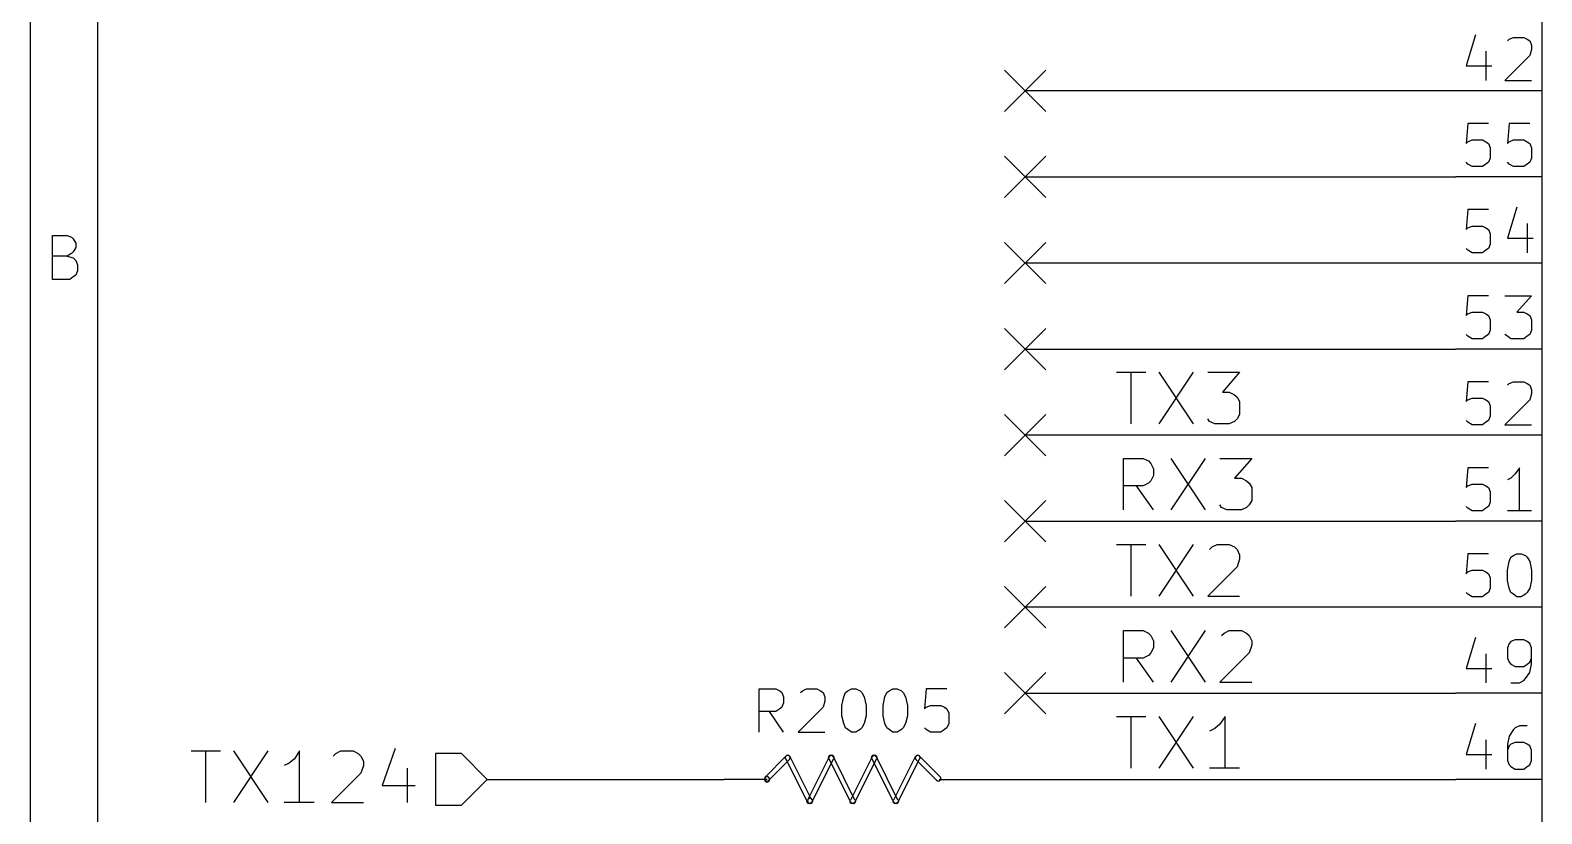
# Model space of a CAD drawing. Extents: x 10 to 287, y -200 to -10.
# Drawn here: x 10.01 to 54.61, y -101.35 to -78.22 of the extents above; entities that cross this region are included whole.
import ezdxf

# ---------------------------------------------------------------- set-up
doc = ezdxf.new("R2010")
doc.units = 0
doc.header["$MEASUREMENT"] = 0
doc.layers.add('BLACK', color=7, linetype='CONTINUOUS')

msp = doc.modelspace()

# ---------------------------------------------------------------- linework, layer by layer
at = {"layer": 'Black'}
for p, q in [((42.0624, -88.3158), (42.926, -88.3158)), ((42.4942, -89.8398), (42.4942, -88.3158)), ((43.307, -88.3158), (44.323, -89.8398)), ((44.323, -88.3158), (43.307, -89.8398)), ((44.7548, -88.3158), (45.6946, -88.3158)), ((45.6946, -88.3158), (45.1866, -88.9)), ((45.1866, -88.9), (45.3898, -88.9)), ((45.3898, -88.9), (45.5422, -88.9762)), ((45.5422, -88.9762), (45.6184, -89.0524)), ((45.6184, -89.0524), (45.6946, -89.1794)), ((45.6946, -89.1794), (45.6946, -89.5604)), ((45.6946, -89.5604), (45.6184, -89.6874)), ((44.8056, -89.7636), (44.7548, -89.6874)), ((44.958, -89.8398), (44.8056, -89.7636)), ((45.3898, -89.8398), (44.958, -89.8398)), ((45.5422, -89.7636), (45.3898, -89.8398)), ((45.6184, -89.6874), (45.5422, -89.7636)), ((42.2656, -92.3798), (42.2656, -90.8558)), ((42.2656, -90.8558), (42.8498, -90.8558)), ((42.8498, -90.8558), (43.0022, -90.932)), ((43.0022, -90.932), (43.0784, -91.0082)), ((43.6626, -90.8558), (44.6786, -92.3798)), ((44.6786, -90.8558), (43.6626, -92.3798)), ((45.1104, -90.8558), (46.0502, -90.8558)), ((46.0502, -90.8558), (45.5422, -91.44)), ((43.0784, -91.0082), (43.1546, -91.1606)), ((43.1546, -91.3638), (43.0784, -91.5162)), ((43.1546, -91.1606), (43.1546, -91.3638)), ((42.8498, -91.6686), (42.2656, -91.6686)), ((43.1546, -92.3798), (42.6466, -91.6686)), ((43.0022, -91.5924), (42.8498, -91.6686)), ((43.0784, -91.5162), (43.0022, -91.5924)), ((45.5422, -91.44), (45.7454, -91.44)), ((45.7454, -91.44), (45.8978, -91.5162)), ((45.8978, -91.5162), (45.974, -91.5924)), ((45.974, -91.5924), (46.0502, -91.7194)), ((46.0502, -91.7194), (46.0502, -92.1004)), ((45.1612, -92.3036), (45.1104, -92.2274)), ((45.3136, -92.3798), (45.1612, -92.3036)), ((45.8978, -92.3036), (45.7454, -92.3798)), ((45.974, -92.2274), (45.8978, -92.3036)), ((46.0502, -92.1004), (45.974, -92.2274)), ((45.7454, -92.3798), (45.3136, -92.3798)), ((42.0624, -93.3958), (42.926, -93.3958)), ((42.4942, -94.9198), (42.4942, -93.3958)), ((43.307, -93.3958), (44.323, -94.9198)), ((44.323, -93.3958), (43.307, -94.9198)), ((44.8056, -93.5482), (44.8818, -93.472)), ((44.8818, -93.472), (45.0342, -93.3958)), ((45.0342, -93.3958), (45.3898, -93.3958)), ((45.3898, -93.3958), (45.5422, -93.472)), ((45.5422, -93.472), (45.6184, -93.5482)), ((45.6184, -93.5482), (45.6946, -93.7006)), ((45.6184, -94.0562), (44.7548, -94.9198)), ((45.6946, -93.8276), (45.6184, -94.0562)), ((45.6946, -93.7006), (45.6946, -93.8276)), ((44.7548, -94.9198), (45.6946, -94.9198)), ((42.2656, -97.4598), (42.2656, -95.9358)), ((42.2656, -95.9358), (42.8498, -95.9358)), ((42.8498, -95.9358), (43.0022, -96.012)), ((43.0022, -96.012), (43.0784, -96.0882)), ((43.0784, -96.0882), (43.1546, -96.2406)), ((43.1546, -96.2406), (43.1546, -96.4438)), ((43.6626, -95.9358), (44.6786, -97.4598)), ((44.6786, -95.9358), (43.6626, -97.4598)), ((45.1612, -96.0882), (45.2374, -96.012)), ((45.2374, -96.012), (45.3898, -95.9358)), ((45.3898, -95.9358), (45.7454, -95.9358)), ((45.7454, -95.9358), (45.8978, -96.012)), ((45.8978, -96.012), (45.974, -96.0882)), ((45.974, -96.0882), (46.0502, -96.2406)), ((46.0502, -96.2406), (46.0502, -96.3676)), ((42.8498, -96.7486), (42.2656, -96.7486)), ((43.1546, -97.4598), (42.6466, -96.7486)), ((43.0022, -96.6724), (42.8498, -96.7486)), ((43.0784, -96.5962), (43.0022, -96.6724)), ((43.1546, -96.4438), (43.0784, -96.5962)), ((45.974, -96.5962), (45.1104, -97.4598)), ((46.0502, -96.3676), (45.974, -96.5962)), ((45.1104, -97.4598), (46.0502, -97.4598)), ((42.0624, -98.4758), (42.926, -98.4758)), ((42.4942, -99.9998), (42.4942, -98.4758)), ((43.307, -98.4758), (44.323, -99.9998)), ((44.323, -98.4758), (43.307, -99.9998)), ((45.2628, -98.4758), (45.1104, -98.7044)), ((45.2628, -99.9998), (45.2628, -98.4758)), ((44.958, -98.8314), (44.8056, -98.9076)), ((45.1104, -98.7044), (44.958, -98.8314)), ((45.6946, -99.9998), (44.8056, -99.9998))]:
    msp.add_line(p, q, dxfattribs=at)
at = {"layer": 'Blue 2'}
for p, q in [((38.7604, -79.4004), (39.9796, -80.6196)), ((39.9796, -79.4004), (38.7604, -80.6196)), ((38.7604, -81.9404), (39.9796, -83.1596)), ((39.9796, -81.9404), (38.7604, -83.1596)), ((38.7604, -84.4804), (39.9796, -85.6996)), ((39.9796, -84.4804), (38.7604, -85.6996)), ((38.7604, -87.0204), (39.9796, -88.2396)), ((39.9796, -87.0204), (38.7604, -88.2396)), ((38.7604, -89.5604), (39.9796, -90.7796)), ((39.9796, -89.5604), (38.7604, -90.7796)), ((38.7604, -92.1004), (39.9796, -93.3196)), ((39.9796, -92.1004), (38.7604, -93.3196)), ((38.7604, -94.6404), (39.9796, -95.8596)), ((39.9796, -94.6404), (38.7604, -95.8596)), ((38.7604, -97.1804), (39.9796, -98.3996)), ((39.9796, -97.1804), (38.7604, -98.3996))]:
    msp.add_line(p, q, dxfattribs=at)
at = {"layer": 'Brown 2'}
for p, q in [((20.7772, -99.4156), (20.3962, -100.508)), ((14.7574, -99.4918), (15.621, -99.4918)), ((15.1892, -101.016), (15.1892, -99.4918)), ((16.002, -99.4918), (17.018, -101.016)), ((17.018, -99.4918), (16.002, -101.016)), ((17.653, -99.8474), (17.5006, -99.9236)), ((17.8054, -99.7204), (17.653, -99.8474)), ((17.9578, -99.4918), (17.8054, -99.7204)), ((17.9578, -101.016), (17.9578, -99.4918)), ((18.9484, -99.6442), (19.0246, -99.568)), ((19.0246, -99.568), (19.177, -99.4918)), ((19.177, -99.4918), (19.5326, -99.4918)), ((19.5326, -99.4918), (19.685, -99.568)), ((19.685, -99.568), (19.7612, -99.6442)), ((19.7612, -99.6442), (19.8374, -99.7966)), ((19.8374, -99.7966), (19.8374, -99.9236)), ((22.733, -99.568), (21.971, -99.568)), ((21.971, -99.568), (21.971, -101.092)), ((23.495, -100.33), (22.733, -99.568)), ((19.7612, -100.152), (18.8976, -101.016)), ((19.8374, -99.9236), (19.7612, -100.152)), ((21.1328, -99.9998), (21.1328, -101.016)), ((22.733, -101.092), (23.495, -100.33)), ((20.3962, -100.508), (21.3614, -100.508)), ((18.3896, -101.016), (17.5006, -101.016)), ((18.8976, -101.016), (19.8374, -101.016)), ((21.971, -101.092), (22.733, -101.092))]:
    msp.add_line(p, q, dxfattribs=at)
at = {"layer": 'Cyan 2'}
for p, q in [((31.5214, -98.933), (31.5214, -97.663)), ((31.5214, -97.663), (32.004, -97.663)), ((32.004, -97.663), (32.131, -97.7138)), ((32.7914, -97.7138), (32.9184, -97.663)), ((32.9184, -97.663), (33.2232, -97.663)), ((33.2232, -97.663), (33.3248, -97.7138)), ((34.1376, -97.7138), (34.2392, -97.663)), ((34.2392, -97.663), (34.3662, -97.663)), ((34.3662, -97.663), (34.4932, -97.7138)), ((35.3568, -97.7138), (35.4584, -97.663)), ((35.4584, -97.663), (35.5854, -97.663)), ((35.5854, -97.663), (35.7124, -97.7138)), ((36.449, -97.663), (36.3982, -98.2472)), ((37.0586, -97.663), (36.449, -97.663)), ((32.131, -97.7138), (32.1818, -97.7646)), ((32.1818, -97.7646), (32.2326, -97.8916)), ((32.2326, -98.0694), (32.1818, -98.1964)), ((32.2326, -97.8916), (32.2326, -98.0694)), ((32.7406, -97.7646), (32.7914, -97.7138)), ((33.3248, -97.7138), (33.401, -97.7646)), ((33.401, -97.7646), (33.4518, -97.8916)), ((33.4518, -98.0186), (33.401, -98.1964)), ((33.4518, -97.8916), (33.4518, -98.0186)), ((33.9598, -98.1456), (34.0106, -97.8916)), ((34.0106, -97.8916), (34.0614, -97.7646)), ((34.0614, -97.7646), (34.1376, -97.7138)), ((34.4932, -97.7138), (34.544, -97.7646)), ((34.544, -97.7646), (34.6202, -97.8916)), ((34.6202, -97.8916), (34.671, -98.1456)), ((35.179, -98.1456), (35.2298, -97.8916)), ((35.2298, -97.8916), (35.2806, -97.7646)), ((35.2806, -97.7646), (35.3568, -97.7138)), ((35.7124, -97.7138), (35.7632, -97.7646)), ((35.7632, -97.7646), (35.8394, -97.8916)), ((35.8394, -97.8916), (35.8902, -98.1456)), ((32.004, -98.3234), (31.5214, -98.3234)), ((32.2326, -98.933), (31.8262, -98.3234)), ((32.131, -98.2472), (32.004, -98.3234)), ((32.1818, -98.1964), (32.131, -98.2472)), ((33.401, -98.1964), (32.6644, -98.933)), ((33.9598, -98.4504), (33.9598, -98.1456)), ((34.0106, -98.679), (33.9598, -98.4504)), ((34.671, -98.4504), (34.6202, -98.679)), ((34.671, -98.1456), (34.671, -98.4504)), ((35.179, -98.4504), (35.179, -98.1456)), ((35.2298, -98.679), (35.179, -98.4504)), ((35.8902, -98.4504), (35.8394, -98.679)), ((35.8902, -98.1456), (35.8902, -98.4504)), ((36.3982, -98.2472), (36.449, -98.1964)), ((36.449, -98.1964), (36.576, -98.1456)), ((36.576, -98.1456), (36.8808, -98.1456)), ((36.8808, -98.1456), (36.9824, -98.1964)), ((36.9824, -98.1964), (37.0586, -98.2472)), ((37.0586, -98.2472), (37.1094, -98.3742)), ((37.1094, -98.3742), (37.1094, -98.679)), ((32.6644, -98.933), (33.4518, -98.933)), ((34.0614, -98.806), (34.0106, -98.679)), ((34.1376, -98.8568), (34.0614, -98.806)), ((34.2392, -98.933), (34.1376, -98.8568)), ((34.3662, -98.933), (34.2392, -98.933)), ((34.4932, -98.8568), (34.3662, -98.933)), ((34.544, -98.806), (34.4932, -98.8568)), ((34.6202, -98.679), (34.544, -98.806)), ((35.2806, -98.806), (35.2298, -98.679)), ((35.3568, -98.8568), (35.2806, -98.806)), ((35.4584, -98.933), (35.3568, -98.8568)), ((35.5854, -98.933), (35.4584, -98.933)), ((35.7124, -98.8568), (35.5854, -98.933)), ((35.7632, -98.806), (35.7124, -98.8568)), ((35.8394, -98.679), (35.7632, -98.806)), ((36.449, -98.8568), (36.3982, -98.806)), ((36.576, -98.933), (36.449, -98.8568)), ((36.8808, -98.933), (36.576, -98.933)), ((36.9824, -98.8568), (36.8808, -98.933)), ((37.0586, -98.806), (36.9824, -98.8568)), ((37.1094, -98.679), (37.0586, -98.806))]:
    msp.add_line(p, q, dxfattribs=at)
at = {"layer": 'Green 2'}
for p, q in [((52.07, -80.01), (39.37, -80.01)), ((39.37, -82.55), (52.07, -82.55)), ((52.07, -85.09), (39.37, -85.09)), ((39.37, -87.63), (52.07, -87.63)), ((52.07, -90.17), (39.37, -90.17)), ((39.37, -92.71), (52.07, -92.71)), ((52.07, -95.25), (39.37, -95.25)), ((39.37, -97.79), (52.07, -97.79)), ((23.495, -100.33), (30.48, -100.33)), ((38.1, -100.33), (52.07, -100.33))]:
    msp.add_line(p, q, dxfattribs=at)
at = {"layer": 'Red 2'}
for p, q in [((10.0076, -10.0076), (10.0076, -200)), ((11.9888, -11.9888), (11.9888, -198.018)), ((54.61, -40.64), (54.61, -139.7)), ((52.6542, -78.359), (52.3748, -79.2734)), ((53.594, -78.5368), (53.6448, -78.486)), ((53.6448, -78.486), (53.7718, -78.4352)), ((53.7718, -78.4352), (54.0766, -78.4352)), ((54.0766, -78.4352), (54.1782, -78.486)), ((54.1782, -78.486), (54.2544, -78.5368)), ((52.959, -78.8416), (52.959, -79.7052)), ((54.2544, -78.5368), (54.3052, -78.6638)), ((54.3052, -78.7908), (54.2544, -78.9686)), ((54.3052, -78.6638), (54.3052, -78.7908)), ((52.3748, -79.2734), (53.1368, -79.2734)), ((54.2544, -78.9686), (53.5178, -79.7052)), ((53.5178, -79.7052), (54.3052, -79.7052)), ((54.61, -80.01), (52.07, -80.01)), ((52.4256, -80.9752), (52.3748, -81.5594)), ((53.0352, -80.9752), (52.4256, -80.9752)), ((53.6448, -80.9752), (53.594, -81.5594)), ((54.2544, -80.9752), (53.6448, -80.9752)), ((52.3748, -81.5594), (52.4256, -81.5086)), ((52.4256, -81.5086), (52.5526, -81.4578)), ((52.5526, -81.4578), (52.8574, -81.4578)), ((52.8574, -81.4578), (52.959, -81.5086)), ((52.959, -81.5086), (53.0352, -81.5594)), ((53.0352, -81.5594), (53.086, -81.6864)), ((53.594, -81.5594), (53.6448, -81.5086)), ((53.6448, -81.5086), (53.7718, -81.4578)), ((53.7718, -81.4578), (54.0766, -81.4578)), ((54.0766, -81.4578), (54.1782, -81.5086)), ((54.1782, -81.5086), (54.2544, -81.5594)), ((54.2544, -81.5594), (54.3052, -81.6864)), ((53.086, -81.9912), (53.0352, -82.1182)), ((53.086, -81.6864), (53.086, -81.9912)), ((54.3052, -81.9912), (54.2544, -82.1182)), ((54.3052, -81.6864), (54.3052, -81.9912)), ((52.4256, -82.169), (52.3748, -82.1182)), ((52.5526, -82.2452), (52.4256, -82.169)), ((52.8574, -82.2452), (52.5526, -82.2452)), ((52.959, -82.169), (52.8574, -82.2452)), ((53.0352, -82.1182), (52.959, -82.169)), ((53.6448, -82.169), (53.594, -82.1182)), ((53.7718, -82.2452), (53.6448, -82.169)), ((54.0766, -82.2452), (53.7718, -82.2452)), ((54.1782, -82.169), (54.0766, -82.2452)), ((54.2544, -82.1182), (54.1782, -82.169)), ((54.61, -82.55), (52.07, -82.55)), ((52.4256, -83.5152), (52.3748, -84.0994)), ((53.0352, -83.5152), (52.4256, -83.5152)), ((53.8734, -83.439), (53.594, -84.3534)), ((10.668, -85.5726), (10.668, -84.2772)), ((10.668, -84.2772), (11.0998, -84.2772)), ((11.0998, -84.2772), (11.2268, -84.328)), ((52.3748, -84.0994), (52.4256, -84.0486)), ((52.4256, -84.0486), (52.5526, -83.9978)), ((52.5526, -83.9978), (52.8574, -83.9978)), ((52.8574, -83.9978), (52.959, -84.0486)), ((52.959, -84.0486), (53.0352, -84.0994)), ((53.0352, -84.0994), (53.086, -84.2264)), ((53.086, -84.2264), (53.086, -84.5312)), ((54.1782, -83.9216), (54.1782, -84.7852)), ((11.2268, -84.328), (11.2776, -84.3788)), ((11.2776, -84.3788), (11.3538, -84.5058)), ((11.3538, -84.6328), (11.2776, -84.7598)), ((11.3538, -84.5058), (11.3538, -84.6328)), ((52.4256, -84.709), (52.3748, -84.6582)), ((52.5526, -84.7852), (52.4256, -84.709)), ((52.959, -84.709), (52.8574, -84.7852)), ((53.0352, -84.6582), (52.959, -84.709)), ((53.086, -84.5312), (53.0352, -84.6582)), ((53.594, -84.3534), (54.356, -84.3534)), ((11.0998, -84.8868), (10.668, -84.8868)), ((11.2268, -84.8106), (11.0998, -84.8868)), ((11.0998, -84.8868), (11.2776, -84.9376)), ((11.2776, -84.7598), (11.2268, -84.8106)), ((11.2776, -84.9376), (11.3538, -85.0138)), ((11.3538, -85.0138), (11.4046, -85.1408)), ((11.4046, -85.1408), (11.4046, -85.3186)), ((54.61, -85.09), (52.07, -85.09)), ((52.8574, -84.7852), (52.5526, -84.7852)), ((11.176, -85.5726), (10.668, -85.5726)), ((11.2776, -85.4964), (11.176, -85.5726)), ((11.3538, -85.4456), (11.2776, -85.4964)), ((11.4046, -85.3186), (11.3538, -85.4456)), ((52.4256, -86.0552), (52.3748, -86.6394)), ((53.0352, -86.0552), (52.4256, -86.0552)), ((53.5178, -86.0552), (54.3052, -86.0552)), ((54.3052, -86.0552), (53.8734, -86.5378)), ((52.3748, -86.6394), (52.4256, -86.5886)), ((52.4256, -86.5886), (52.5526, -86.5378)), ((52.5526, -86.5378), (52.8574, -86.5378)), ((52.8574, -86.5378), (52.959, -86.5886)), ((52.959, -86.5886), (53.0352, -86.6394)), ((53.0352, -86.6394), (53.086, -86.7664)), ((53.086, -86.7664), (53.086, -87.0712)), ((53.8734, -86.5378), (54.0766, -86.5378)), ((54.0766, -86.5378), (54.1782, -86.5886)), ((54.1782, -86.5886), (54.2544, -86.6394)), ((54.2544, -86.6394), (54.3052, -86.7664)), ((54.3052, -86.7664), (54.3052, -87.0712)), ((52.4256, -87.249), (52.3748, -87.1982)), ((52.5526, -87.3252), (52.4256, -87.249)), ((52.8574, -87.3252), (52.5526, -87.3252)), ((52.959, -87.249), (52.8574, -87.3252)), ((53.0352, -87.1982), (52.959, -87.249)), ((53.086, -87.0712), (53.0352, -87.1982)), ((53.594, -87.249), (53.5178, -87.1982)), ((53.6956, -87.3252), (53.594, -87.249)), ((54.0766, -87.3252), (53.6956, -87.3252)), ((54.1782, -87.249), (54.0766, -87.3252)), ((54.2544, -87.1982), (54.1782, -87.249)), ((54.3052, -87.0712), (54.2544, -87.1982)), ((54.61, -87.63), (52.07, -87.63)), ((52.4256, -88.5952), (52.3748, -89.1794)), ((53.0352, -88.5952), (52.4256, -88.5952)), ((53.594, -88.6968), (53.6448, -88.646)), ((53.6448, -88.646), (53.7718, -88.5952)), ((53.7718, -88.5952), (54.0766, -88.5952)), ((54.0766, -88.5952), (54.1782, -88.646)), ((54.1782, -88.646), (54.2544, -88.6968)), ((54.2544, -88.6968), (54.3052, -88.8238)), ((52.3748, -89.1794), (52.4256, -89.1286)), ((52.4256, -89.1286), (52.5526, -89.0778)), ((52.5526, -89.0778), (52.8574, -89.0778)), ((52.8574, -89.0778), (52.959, -89.1286)), ((52.959, -89.1286), (53.0352, -89.1794)), ((53.0352, -89.1794), (53.086, -89.3064)), ((54.2544, -89.1286), (53.5178, -89.8652)), ((54.3052, -88.9508), (54.2544, -89.1286)), ((54.3052, -88.8238), (54.3052, -88.9508)), ((53.086, -89.6112), (53.0352, -89.7382)), ((53.086, -89.3064), (53.086, -89.6112)), ((52.4256, -89.789), (52.3748, -89.7382)), ((52.5526, -89.8652), (52.4256, -89.789)), ((52.8574, -89.8652), (52.5526, -89.8652)), ((52.959, -89.789), (52.8574, -89.8652)), ((53.0352, -89.7382), (52.959, -89.789)), ((53.5178, -89.8652), (54.3052, -89.8652)), ((54.61, -90.17), (52.07, -90.17)), ((52.4256, -91.1352), (52.3748, -91.7194)), ((53.0352, -91.1352), (52.4256, -91.1352)), ((53.8226, -91.313), (53.6956, -91.44)), ((53.9496, -91.1352), (53.8226, -91.313)), ((53.9496, -92.4052), (53.9496, -91.1352)), ((52.3748, -91.7194), (52.4256, -91.6686)), ((52.4256, -91.6686), (52.5526, -91.6178)), ((52.5526, -91.6178), (52.8574, -91.6178)), ((52.8574, -91.6178), (52.959, -91.6686)), ((52.959, -91.6686), (53.0352, -91.7194)), ((53.0352, -91.7194), (53.086, -91.8464)), ((53.086, -91.8464), (53.086, -92.1512)), ((53.6956, -91.44), (53.594, -91.4908)), ((52.4256, -92.329), (52.3748, -92.2782)), ((53.0352, -92.2782), (52.959, -92.329)), ((53.086, -92.1512), (53.0352, -92.2782)), ((54.61, -92.71), (52.07, -92.71)), ((52.5526, -92.4052), (52.4256, -92.329)), ((52.8574, -92.4052), (52.5526, -92.4052)), ((52.959, -92.329), (52.8574, -92.4052)), ((54.3052, -92.4052), (53.594, -92.4052)), ((52.4256, -93.6752), (52.3748, -94.2594)), ((53.0352, -93.6752), (52.4256, -93.6752)), ((53.594, -94.1578), (53.6448, -93.9038)), ((53.6448, -93.9038), (53.6956, -93.7768)), ((53.6956, -93.7768), (53.7718, -93.726)), ((53.7718, -93.726), (53.8734, -93.6752)), ((53.8734, -93.6752), (54.0004, -93.6752)), ((54.0004, -93.6752), (54.1274, -93.726)), ((54.1274, -93.726), (54.1782, -93.7768)), ((54.1782, -93.7768), (54.2544, -93.9038)), ((54.2544, -93.9038), (54.3052, -94.1578)), ((52.3748, -94.2594), (52.4256, -94.2086)), ((52.4256, -94.2086), (52.5526, -94.1578)), ((52.5526, -94.1578), (52.8574, -94.1578)), ((52.8574, -94.1578), (52.959, -94.2086)), ((52.959, -94.2086), (53.0352, -94.2594)), ((53.0352, -94.2594), (53.086, -94.3864)), ((53.086, -94.3864), (53.086, -94.6912)), ((53.594, -94.4626), (53.594, -94.1578)), ((53.6448, -94.6912), (53.594, -94.4626)), ((54.3052, -94.4626), (54.2544, -94.6912)), ((54.3052, -94.1578), (54.3052, -94.4626)), ((52.4256, -94.869), (52.3748, -94.8182)), ((52.5526, -94.9452), (52.4256, -94.869)), ((52.8574, -94.9452), (52.5526, -94.9452)), ((52.959, -94.869), (52.8574, -94.9452)), ((53.0352, -94.8182), (52.959, -94.869)), ((53.086, -94.6912), (53.0352, -94.8182)), ((53.6956, -94.8182), (53.6448, -94.6912)), ((53.7718, -94.869), (53.6956, -94.8182)), ((53.8734, -94.9452), (53.7718, -94.869)), ((54.0004, -94.9452), (53.8734, -94.9452)), ((54.1274, -94.869), (54.0004, -94.9452)), ((54.1782, -94.8182), (54.1274, -94.869)), ((54.2544, -94.6912), (54.1782, -94.8182)), ((54.61, -95.25), (52.07, -95.25)), ((52.6542, -96.139), (52.3748, -97.0534)), ((53.6448, -96.3168), (53.594, -96.4438)), ((53.6956, -96.266), (53.6448, -96.3168)), ((53.8226, -96.2152), (53.6956, -96.266)), ((54.0766, -96.2152), (53.8226, -96.2152)), ((54.1782, -96.266), (54.0766, -96.2152)), ((54.2544, -96.3168), (54.1782, -96.266)), ((54.3052, -96.4438), (54.2544, -96.3168)), ((52.959, -96.6216), (52.959, -97.4852)), ((53.594, -96.4438), (53.594, -96.7486)), ((53.594, -96.7486), (53.6448, -96.8756)), ((54.2544, -96.8756), (54.3052, -96.7486)), ((54.3052, -96.9264), (54.3052, -96.4438)), ((52.3748, -97.0534), (53.1368, -97.0534)), ((53.6448, -96.8756), (53.6956, -96.9264)), ((53.6956, -96.9264), (53.8226, -97.0026)), ((53.8226, -97.0026), (54.0766, -97.0026)), ((54.0766, -97.0026), (54.1782, -96.9264)), ((54.1274, -97.3582), (54.2544, -97.1804)), ((54.1782, -96.9264), (54.2544, -96.8756)), ((54.2544, -97.1804), (54.3052, -96.9264)), ((53.6956, -97.4852), (53.9496, -97.4852)), ((53.9496, -97.4852), (54.0766, -97.409)), ((54.0766, -97.409), (54.1274, -97.3582)), ((54.61, -97.79), (52.07, -97.79)), ((52.6542, -98.679), (52.3748, -99.5934)), ((53.7718, -98.8568), (53.6448, -99.06)), ((53.8226, -98.806), (53.7718, -98.8568)), ((53.9496, -98.7552), (53.8226, -98.806)), ((54.1782, -98.7552), (53.9496, -98.7552)), ((52.959, -99.1616), (52.959, -100.025)), ((53.6448, -99.06), (53.594, -99.2886)), ((53.594, -99.2886), (53.594, -99.7712)), ((53.6448, -99.3394), (53.594, -99.4664)), ((53.6956, -99.2886), (53.6448, -99.3394)), ((53.8226, -99.2378), (53.6956, -99.2886)), ((54.0766, -99.2378), (53.8226, -99.2378)), ((54.1782, -99.2886), (54.0766, -99.2378)), ((54.2544, -99.3394), (54.1782, -99.2886)), ((54.3052, -99.4664), (54.2544, -99.3394)), ((32.3088, -99.6442), (31.6992, -100.254)), ((32.4104, -99.7458), (31.8008, -100.355)), ((32.9438, -100.99), (32.3088, -99.7204)), ((33.0708, -100.94), (32.4358, -99.6696)), ((33.5788, -99.6696), (32.9438, -100.94)), ((33.7058, -99.7204), (33.0708, -100.99)), ((34.2138, -100.99), (33.5788, -99.7204)), ((34.3408, -100.94), (33.7058, -99.6696)), ((34.8488, -99.6696), (34.2138, -100.94)), ((34.9758, -99.7204), (34.3408, -100.99)), ((35.4838, -100.99), (34.8488, -99.7204)), ((35.6108, -100.94), (34.9758, -99.6696)), ((36.1188, -99.6696), (35.4838, -100.94)), ((36.2458, -99.7204), (35.6108, -100.99)), ((36.7538, -100.355), (36.1442, -99.7458)), ((36.8554, -100.254), (36.2458, -99.6442)), ((52.3748, -99.5934), (53.1368, -99.5934)), ((53.594, -99.7712), (53.6448, -99.8982)), ((53.6448, -99.8982), (53.6956, -99.949)), ((54.1782, -99.949), (54.2544, -99.8982)), ((54.2544, -99.8982), (54.3052, -99.7712)), ((54.3052, -99.7712), (54.3052, -99.4664)), ((31.75, -100.33), (30.48, -100.33)), ((36.83, -100.33), (38.1, -100.33)), ((54.61, -100.33), (52.07, -100.33)), ((53.6956, -99.949), (53.8226, -100.025)), ((53.8226, -100.025), (54.0766, -100.025)), ((54.0766, -100.025), (54.1782, -99.949))]:
    msp.add_line(p, q, dxfattribs=at)
for centre, start, end in [((32.3596, -99.695), 386.565, 566.565), ((32.3596, -99.695), 315, 495), ((33.6296, -99.695), 386.565, 566.565), ((33.655, -99.695), 333.435, 513.435), ((34.8996, -99.695), 386.565, 566.565), ((34.925, -99.695), 333.435, 513.435), ((36.195, -99.695), 405, 585), ((36.195, -99.695), 333.435, 513.435), ((31.75, -100.305), 495, 675), ((31.75, -100.33), 0, 180), ((31.75, -100.33), 180, 360), ((36.8046, -100.305), 225, 405), ((32.9946, -100.965), 513.435, 693.435), ((33.02, -100.965), 0, 180), ((33.02, -100.965), 180, 360), ((33.02, -100.965), 206.565, 386.565), ((34.2646, -100.965), 513.435, 693.435), ((34.29, -100.965), 206.565, 386.565), ((35.5346, -100.965), 513.435, 693.435), ((35.56, -100.965), 206.565, 386.565)]:
    msp.add_arc(centre, 0.0762, start, end, dxfattribs=at)

doc.saveas('drawing.dxf')
